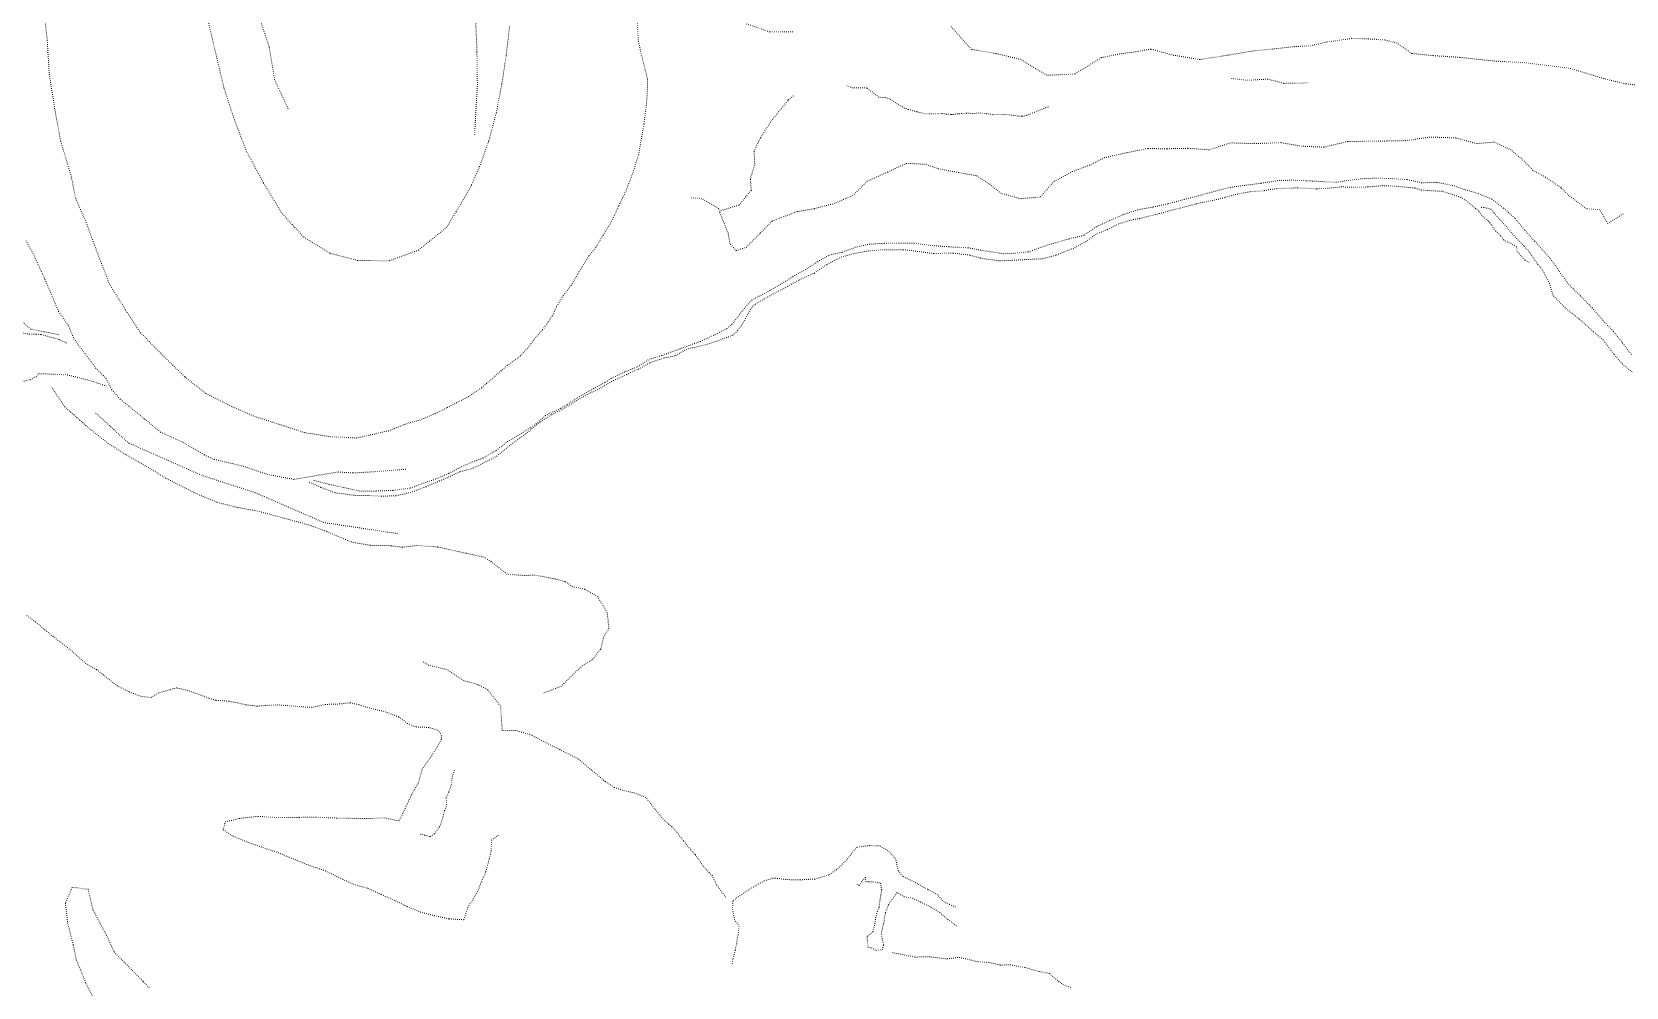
# Model space of a CAD drawing. Extents: x 682410 to 689460, y 7661803 to 7669124.
# Drawn here: x 685612.5 to 685889.7, y 7664615.1 to 7664781.3 of the extents above; entities that cross this region are included whole.
import ezdxf

# ---------------------------------------------------------------- set-up
doc = ezdxf.new("R2010")
doc.units = 0
doc.header["$MEASUREMENT"] = 0
doc.linetypes.add('DOT', pattern=[0.25, 0, -0.25])
doc.layers.add('02 TOE_Line', color=1, linetype='DOT', lineweight=20)

msp = doc.modelspace()

# ---------------------------------------------------------------- linework, layer by layer
at = {"layer": '02 TOE_Line'}
for points in [[(685657.04, 7664767.97, 4138.45), (685654.68, 7664772.99, 4138.69), (685653.74, 7664778.71, 4139.37), (685651.27, 7664786.1, 4139.41)], [(685614.59, 7664785.07, 4140.21), (685615.12, 7664779.91, 4139.98), (685615.49, 7664773.95, 4139.69), (685616.43, 7664767.94, 4139.65), (685617.47, 7664762.31, 4139.33), (685619.29, 7664756.27, 4139.16), (685620.05, 7664752.42, 4139.02), (685621.89, 7664748.21, 4138.76), (685623.79, 7664743.04, 4138.58), (685625.93, 7664737.5, 4138.25), (685628.81, 7664732.86, 4138.14), (685631.35, 7664729.01, 4138.17), (685634.93, 7664725.34, 4137.94), (685639.08, 7664721.3, 4137.75), (685642.74, 7664718.42, 4137.44), (685647.37, 7664716.1, 4137.22), (685651.22, 7664714.43, 4137.29), (685656.43, 7664712.75, 4136.9), (685659.9, 7664711.62, 4137.03), (685664.31, 7664710.91, 4137), (685668.93, 7664710.68, 4136.48), (685672.04, 7664711.37, 4136.53), (685674.76, 7664712, 4136.36), (685675.48, 7664712.34, 4136.24), (685677.33, 7664713.05, 4136.09), (685678.25, 7664713.37, 4135.97), (685679.92, 7664713.8, 4135.91), (685682.63, 7664714.91, 4135.89), (685684.7, 7664715.97, 4135.61), (685686.5, 7664716.91, 4135.57), (685688.58, 7664717.98, 4135.49), (685690.7, 7664719.45, 4135.35), (685692.98, 7664721.42, 4135.19), (685695.15, 7664723.29, 4135.05), (685697.43, 7664724.98, 4134.97), (685698.84, 7664726.51, 4134.72), (685699.81, 7664727.85, 4134.66), (685701.28, 7664729.48, 4134.5), (685703.03, 7664731.99, 4134.11), (685703.73, 7664733.58, 4133.82), (685704.9, 7664735.5, 4133.75), (685706.24, 7664737.23, 4133.53), (685707.61, 7664739.6, 4133.34), (685709.36, 7664742.38, 4132.97), (685710.53, 7664743.83, 4132.9), (685711.8, 7664745.95, 4132.67), (685713.29, 7664748.37, 4132.42), (685714.54, 7664751.11, 4132.06), (685715.76, 7664753.61, 4132.06), (685717.01, 7664756.86, 4131.4), (685717.98, 7664759.98, 4131.05), (685718.91, 7664765.34, 4130.48), (685719.36, 7664768.79, 4130.17), (685719.5, 7664770.86, 4129.86), (685719.53, 7664773.15, 4129.6), (685718.58, 7664776.88, 4129.15), (685717.91, 7664779.93, 4128.9), (685717.75, 7664783.73, 4128.5)], [(685695.53, 7664782.2, 4128.63), (685694.95, 7664777.2, 4129.24), (685694.18, 7664772.17, 4129.95), (685693.2, 7664767.15, 4130.64), (685691.89, 7664762.26, 4131.31), (685690.24, 7664757.71, 4131.93), (685688.91, 7664754.67, 4132.38), (685686.23, 7664750.05, 4133.01), (685684.65, 7664747.39, 4133.42), (685679.72, 7664743.39, 4133.99), (685674.63, 7664741.52, 4134.47), (685669.15, 7664741.57, 4135.16), (685664.28, 7664742.83, 4135.61), (685659.64, 7664745.72, 4136.29), (685655.89, 7664749.86, 4136.67), (685652.75, 7664755.06, 4137.19), (685649.81, 7664760.52, 4137.94), (685647.69, 7664766.03, 4138.31), (685645.87, 7664771.55, 4138.81), (685644.59, 7664776.97, 4138.96), (685643.21, 7664782.85, 4139.32)], [(685689.61, 7664783.97, 4130.49), (685689.87, 7664777.85, 4130.45), (685689.94, 7664772.26, 4130.77), (685689.67, 7664767.36, 4131.28), (685689.45, 7664763.27, 4131.66)], [(685744.79, 7664781.38, 4119.41), (685740.79, 7664781.34, 4119.49), (685736.77, 7664782.73, 4119.42)], [(685892.97, 7664771.97, 4118.5), (685889.64, 7664772.3, 4118.62), (685885.84, 7664773.22, 4118.77), (685880.08, 7664774.98, 4119.02), (685872.15, 7664775.97, 4118.86), (685866.61, 7664776.29, 4118.66), (685860.81, 7664776.91, 4118.64), (685856.05, 7664777.22, 4118.86), (685852.48, 7664777.58, 4118.88), (685849.91, 7664779.39, 4118.57), (685847.79, 7664779.94, 4118.88), (685844.91, 7664780.12, 4118.91), (685842.04, 7664780.21, 4118.86), (685837.62, 7664779.57, 4118.63), (685834.92, 7664778.94, 4118.99), (685831.81, 7664778.76, 4119.01), (685828.2, 7664778.36, 4119.04), (685824.87, 7664778.03, 4119.06), (685820.53, 7664777.29, 4119.09), (685815.56, 7664776.53, 4119.13), (685810.97, 7664777.28, 4119.35), (685807.07, 7664778.35, 4119.41), (685804.75, 7664777.91, 4119.39), (685802.02, 7664777.57, 4119.37), (685798.45, 7664776.86, 4119.34), (685793.82, 7664774.01, 4119.38), (685789, 7664773.8, 4119.1), (685787.05, 7664774.94, 4119.01), (685784.43, 7664776.57, 4118.88), (685780.18, 7664777.57, 4119.06), (685775.91, 7664778.28, 4119.35), (685772.17, 7664782.45, 4119.28)], [(685789.3, 7664768.32, 4121.5), (685789.21, 7664768.3, 4121.5), (685788.84, 7664768.16, 4121.48), (685786.54, 7664767.24, 4121.33), (685785.51, 7664766.83, 4121.27), (685785.19, 7664766.72, 4121.26), (685784.73, 7664766.68, 4121.33), (685784.57, 7664766.67, 4121.35), (685784.23, 7664766.66, 4121.42), (685782.46, 7664766.91, 4121.97), (685781.77, 7664767, 4122.19), (685779.62, 7664766.94, 4122.61), (685778.51, 7664767.11, 4122.97), (685777.22, 7664767.24, 4123.41), (685776.5, 7664767.16, 4123.55), (685774.97, 7664767.18, 4123.98), (685774.21, 7664767.13, 4124.16), (685773.58, 7664767.09, 4124.3), (685773.44, 7664767.07, 4124.33), (685772.74, 7664766.99, 4124.47), (685772.52, 7664766.98, 4124.52), (685772.33, 7664766.96, 4124.56), (685771.66, 7664767.05, 4124.64), (685771.51, 7664767.04, 4124.64), (685770.63, 7664767.14, 4124.74), (685769.99, 7664767.09, 4124.71), (685769.25, 7664767.08, 4124.73), (685768.19, 7664767.07, 4124.75), (685766.34, 7664767.44, 4125.06), (685764.89, 7664767.86, 4125.41), (685764.3, 7664768.1, 4125.52), (685763.83, 7664768.34, 4125.64), (685763.26, 7664768.63, 4125.8), (685761.61, 7664769.72, 4126.42), (685760.88, 7664769.9, 4126.47), (685759.79, 7664769.98, 4126.42), (685757.69, 7664771.58, 4125.78), (685755.28, 7664771.6, 4125.61), (685754.17, 7664771.98, 4125.76)], [(685821.03, 7664773.25, 4121.1), (685823.81, 7664772.93, 4120.73), (685827.39, 7664773.12, 4120.61), (685830.34, 7664772.39, 4121.27), (685834.56, 7664772.47, 4121.78)], [(685732.28, 7664750.23, 4131.21), (685735.51, 7664751.23, 4129.1), (685737.59, 7664753.83, 4127.99), (685737.43, 7664755.71, 4127.55), (685738.18, 7664758.33, 4126.88), (685738.06, 7664760.58, 4125.79), (685739.18, 7664762.92, 4125.69), (685741.01, 7664765.79, 4125.54), (685744.02, 7664769.49, 4126.36), (685745.07, 7664770.32, 4124.72)], [(685889.23, 7664749.68, 4118.32), (685886.56, 7664748, 4120.48), (685885.19, 7664750.4, 4120.93), (685882.81, 7664750.58, 4122.35), (685879.78, 7664752.89, 4125.91), (685878.39, 7664754.25, 4126.54), (685875.73, 7664756.05, 4126.6), (685873.53, 7664757.28, 4126.32), (685871.59, 7664759.23, 4126.14), (685869.72, 7664760.8, 4125.83), (685866.8, 7664762.16, 4125.79), (685863.73, 7664761.91, 4126.06), (685860.13, 7664762.9, 4126.14), (685855.6, 7664763.04, 4126.51), (685851.37, 7664762.42, 4127.05), (685848.1, 7664762.36, 4127.26), (685844.23, 7664762.31, 4127.15), (685841.34, 7664762.27, 4127.28), (685837.16, 7664761.29, 4127.99), (685833.36, 7664761.45, 4129.05), (685829.71, 7664762.08, 4128.53), (685825.1, 7664761.9, 4128.57), (685820.92, 7664762.03, 4128.16), (685817.22, 7664760.83, 4127.7), (685813.51, 7664761.09, 4127.58), (685809.85, 7664761.01, 4127.73), (685806.56, 7664761.04, 4127.57), (685802.83, 7664760.32, 4127.5), (685799.04, 7664759.47, 4127.23), (685796.43, 7664758.17, 4127.53), (685793.45, 7664757.03, 4127.54), (685790.29, 7664755.36, 4127.98), (685787.84, 7664752.61, 4128.81), (685784.39, 7664752.31, 4129.07), (685781.05, 7664753.25, 4128.92), (685778.95, 7664754.91, 4128.38), (685776.69, 7664756.36, 4127.57), (685773.67, 7664756.85, 4127.91), (685770.1, 7664757.52, 4128.58), (685767.81, 7664758.32, 4129.05), (685764.57, 7664758.47, 4129.01), (685761.31, 7664756.96, 4130.39), (685757.75, 7664755.36, 4131.2), (685755.27, 7664752.89, 4132.6), (685752.08, 7664751.51, 4132.6), (685748.5, 7664750.56, 4132.05), (685745.54, 7664750.07, 4131.22), (685741.18, 7664748.41, 4131.3), (685739.03, 7664746.22, 4131.83), (685736.76, 7664743.91, 4132.78), (685734.98, 7664743.28, 4133.21), (685733.85, 7664744.53, 4132.69), (685733.54, 7664746.31, 4132.13), (685732.09, 7664749.96, 4131.39), (685731.93, 7664750.59, 4131.46), (685728.95, 7664752.37, 4132.27), (685727.09, 7664752.46, 4132.21)], [(685661.52, 7664703.31, 4136.38), (685664.12, 7664702.62, 4136.3), (685666.73, 7664702.06, 4136.34), (685669.45, 7664701.45, 4136.24), (685672.33, 7664701.46, 4136.22), (685675.34, 7664701.57, 4136.2), (685678.28, 7664701.96, 4136.1), (685680.92, 7664702.96, 4136.08), (685682.26, 7664703.38, 4135.88), (685685, 7664704.54, 4136.07), (685687.46, 7664705.82, 4136.11), (685689.83, 7664706.82, 4136.03), (685690.95, 7664707.2, 4135.87), (685693.23, 7664708.52, 4135.93), (685695.2, 7664710.07, 4136), (685696.09, 7664710.55, 4135.73), (685699.22, 7664712.52, 4135.72), (685700.16, 7664713.15, 4135.77), (685701.75, 7664714.58, 4135.7), (685704.47, 7664715.85, 4135.3), (685705.61, 7664716.54, 4135.45), (685707.35, 7664717.66, 4135.39), (685710.14, 7664719.29, 4135.28), (685712.25, 7664720.4, 4135.13), (685713.28, 7664721.1, 4135.07), (685715.6, 7664722.19, 4135.02), (685717.81, 7664723.09, 4134.79), (685719.9, 7664724.42, 4134.82), (685722.15, 7664725.06, 4134.82), (685725.35, 7664726.27, 4134.77), (685728.73, 7664727.5, 4134.8), (685731.07, 7664728.57, 4134.79), (685733.33, 7664729.73, 4134.71), (685734.2, 7664730.44, 4134.52), (685736.13, 7664732.93, 4134.8), (685737.66, 7664734.69, 4134.92), (685740.82, 7664736.33, 4134.78), (685742.89, 7664737.54, 4134.67), (685744.79, 7664738.77, 4134.65), (685746.97, 7664739.94, 4134.63), (685749.1, 7664741.37, 4134.87), (685751.11, 7664742.5, 4134.74), (685753.4, 7664743.01, 4134.52), (685755.7, 7664743.86, 4134.37), (685758.14, 7664744.41, 4134.43), (685760.72, 7664744.56, 4134.18), (685763.25, 7664744.6, 4134.05), (685765.89, 7664744.57, 4133.76), (685769.38, 7664744.12, 4133.42), (685771.96, 7664743.95, 4133.39), (685775.33, 7664743.78, 4133.11), (685777.67, 7664743.33, 4132.92), (685781.46, 7664742.73, 4132.82), (685783.52, 7664742.85, 4132.6), (685785.8, 7664743.07, 4132.33), (685789.38, 7664744.33, 4132.3), (685792.91, 7664745.35, 4132.24), (685795.51, 7664745.98, 4132.1), (685797.68, 7664747.49, 4131.97), (685799.93, 7664748.52, 4131.85), (685802.35, 7664749.58, 4131.74), (685804.95, 7664750.41, 4131.62), (685807.51, 7664750.88, 4131.42), (685810.13, 7664751.44, 4131.24), (685812.89, 7664752.19, 4131.05), (685815.6, 7664752.9, 4130.79), (685818.23, 7664753.62, 4130.54), (685820.88, 7664754.29, 4130.32), (685823.59, 7664754.66, 4130.18), (685826.26, 7664755, 4130.1), (685829.04, 7664755.45, 4130.02), (685831.51, 7664755.54, 4129.92), (685834.02, 7664755.45, 4129.74), (685835.21, 7664755.39, 4129.46), (685839.29, 7664755.16, 4129.15), (685840.74, 7664755.41, 4129.02), (685843.54, 7664755.77, 4129.05), (685846.3, 7664755.91, 4128.92), (685849.08, 7664755.81, 4128.64), (685851.68, 7664755.65, 4128.42), (685854.16, 7664755.09, 4128.2), (685856.82, 7664755.16, 4128.11), (685859.5, 7664754.64, 4127.94), (685861.75, 7664753.89, 4127.62), (685864.02, 7664753.21, 4127.53), (685866.4, 7664752.24, 4127.31), (685868.46, 7664750.66, 4126.86), (685870.44, 7664748.87, 4126.45), (685872.11, 7664746.83, 4125.94), (685873.84, 7664744.92, 4125.52), (685876.57, 7664741.89, 4125.23), (685878.15, 7664739.66, 4124.83), (685879.74, 7664737.4, 4124.57), (685881.81, 7664735.39, 4124.41), (685883.81, 7664733.34, 4124.12), (685885.75, 7664731.11, 4123.96), (685887.54, 7664729.2, 4123.78), (685889.12, 7664727.23, 4123.51), (685890.76, 7664725.06, 4123.27)], [(685872.9, 7664741.26, 4126.32), (685872.11, 7664741.63, 4126.3), (685870.79, 7664743.17, 4126.9), (685870.68, 7664743.98, 4126.78), (685868.42, 7664745.15, 4127.35), (685867.89, 7664745.89, 4127.48), (685867, 7664746.69, 4127.55), (685866.3, 7664747.82, 4127.55), (685865.72, 7664748.49, 4127.45), (685864.65, 7664749.4, 4127.64), (685864.12, 7664750.13, 4127.44), (685861.96, 7664751.97, 4127.49), (685860.95, 7664752.58, 4127.43), (685857.73, 7664753.61, 4127.97), (685854.11, 7664753.82, 4128.07), (685852.92, 7664754.19, 4128.03), (685849.53, 7664754.5, 4128.51), (685847.35, 7664754.59, 4128.8), (685844.79, 7664754.36, 4129.01), (685842.37, 7664754.31, 4129.07), (685840.22, 7664754.37, 4129.24), (685837.82, 7664754.14, 4129.54), (685835.86, 7664754.04, 4129.52), (685832.56, 7664754.2, 4129.87), (685828.96, 7664754.07, 4130.16), (685826.64, 7664753.71, 4130.15), (685824.35, 7664753.54, 4130.19), (685822.18, 7664753.16, 4130.35), (685819.92, 7664752.52, 4130.4), (685818.89, 7664752.25, 4130.24), (685814.96, 7664751.42, 4130.95), (685812.02, 7664750.64, 4130.99), (685810.66, 7664750.32, 4131.28), (685808.34, 7664749.67, 4131.25), (685805.13, 7664748.89, 4131.52), (685803.8, 7664748.64, 4131.56), (685801.49, 7664747.95, 4131.79), (685799.5, 7664746.95, 4131.92), (685797.55, 7664746.16, 4132.05), (685795.77, 7664744.84, 4132.26), (685793.67, 7664743.71, 4132.24), (685790.56, 7664742.49, 4132.32), (685788.24, 7664741.87, 4132.38), (685785.14, 7664741.72, 4132.35), (685783.01, 7664741.61, 4132.62), (685780.68, 7664741.5, 4132.74), (685777.41, 7664741.99, 4133.07), (685775.57, 7664742.51, 4133.17), (685772.67, 7664742.87, 4133.42), (685769.33, 7664742.78, 4133.28), (685765.13, 7664743.33, 4133.78), (685763.88, 7664743.45, 4133.7), (685760.43, 7664743.43, 4134.06), (685758.06, 7664743.24, 4134.41), (685755.67, 7664742.83, 4134.45), (685753.32, 7664742.19, 4134.5), (685750.67, 7664740.84, 4134.52), (685748.54, 7664739.37, 4134.7), (685745.83, 7664738.16, 4134.58), (685743.92, 7664737.08, 4134.61), (685741.71, 7664735.93, 4134.79), (685739.84, 7664734.91, 4134.84), (685738.08, 7664733.83, 4134.77), (685737.42, 7664733.08, 4134.54), (685736.45, 7664731.16, 4134.7), (685735.2, 7664729.36, 4134.62), (685734.32, 7664728.55, 4134.65), (685731.98, 7664727.69, 4134.78), (685729.74, 7664726.93, 4134.68), (685726.35, 7664726.13, 4134.82), (685724.32, 7664724.98, 4134.9), (685722.38, 7664724.59, 4134.78), (685719.89, 7664723.76, 4134.91), (685717.9, 7664722.65, 4134.98), (685715.91, 7664721.73, 4135.02), (685713.62, 7664720.67, 4135.18), (685710.88, 7664719.12, 4134.96), (685709.68, 7664718.58, 4135.48), (685707.82, 7664717.56, 4135.35), (685704.86, 7664715.73, 4135.42), (685702.79, 7664714.71, 4135.51), (685700.84, 7664713.45, 4135.64), (685698.29, 7664711.36, 4135.73), (685697.25, 7664710.62, 4135.79), (685695.27, 7664709.15, 4135.96), (685693.35, 7664707.54, 4135.92), (685691.18, 7664706.41, 4135.86), (685689.04, 7664705.36, 4136.08), (685686.9, 7664704.8, 4136.04), (685684.72, 7664703.78, 4135.94), (685683.37, 7664703.21, 4136.07), (685681.01, 7664702.21, 4135.99), (685678.38, 7664701.22, 4136.1), (685675.75, 7664700.61, 4136.16), (685673.23, 7664700.57, 4136.35), (685670.83, 7664700.68, 4136.23), (685668.49, 7664700.71, 4136.19), (685665.12, 7664701.18, 4136.29), (685662.71, 7664702.1, 4136.37), (685660.65, 7664703.01, 4136.28)], [(685890.77, 7664722.17, 4122.92), (685889.1, 7664723.55, 4123.26), (685887.58, 7664725.29, 4123.35), (685885.76, 7664727.75, 4123.58), (685884.04, 7664729.19, 4123.97), (685881.53, 7664731.43, 4124.01), (685879.15, 7664733.32, 4124.2), (685877.03, 7664735.47, 4124.52), (685876.42, 7664737.56, 4124.7), (685875.15, 7664740.02, 4124.99), (685874.34, 7664740.95, 4125.18), (685872.78, 7664743.2, 4125.33), (685871.96, 7664744.09, 4125.75), (685870.27, 7664745.87, 4126.1), (685868.92, 7664747.41, 4126.63), (685867.78, 7664748.68, 4126.91), (685866.72, 7664749.91, 4127.21), (685866.23, 7664750.47, 4127.24), (685864.98, 7664750.82, 4127.57), (685864.46, 7664750.75, 4127.5)], [(685611.44, 7664744.99, 4138.06), (685612.79, 7664742.55, 4137.6), (685614.73, 7664738.28, 4137.43), (685617.11, 7664732.69, 4137.48), (685618.86, 7664730.18, 4138.21), (685619.75, 7664727.95, 4138.39), (685623.59, 7664722.84, 4138.29), (685625.35, 7664721.05, 4138.03), (685626.36, 7664719.08, 4137.66), (685627.88, 7664717.36, 4137.24), (685629.41, 7664716.14, 4137.17), (685632.07, 7664713.99, 4137.01), (685634.81, 7664711.71, 4137.34), (685638.73, 7664709.93, 4137.75), (685642.48, 7664707.72, 4136.86), (685644.17, 7664706.96, 4136.82), (685649.2, 7664705.78, 4136.92), (685653.42, 7664704.34, 4136.64), (685658.04, 7664703.48, 4136.47), (685665.74, 7664704.77, 4137.66), (685668.29, 7664704.6, 4137.68), (685672.49, 7664704.84, 4137.71), (685677.52, 7664705.25, 4137.57)], [(685617.06, 7664728.7, 4138.27), (685614.59, 7664729.15, 4138.07), (685612.25, 7664729.64, 4138.46), (685610.9, 7664730.78, 4138.22), (685610.21, 7664730.44, 4138.42), (685609.85, 7664728.95, 4138.35), (685610.56, 7664728.99, 4138.39), (685612.03, 7664728.76, 4138.43), (685613.22, 7664728.74, 4138.21), (685614.07, 7664728.68, 4138.3), (685617.18, 7664727.83, 4138.03), (685618.5, 7664727.21, 4138.11)], [(685578.43, 7664709.7, 4153.63), (685582.81, 7664710.13, 4153.66), (685587.15, 7664711.44, 4153.21), (685590.22, 7664712.48, 4152.45), (685592.84, 7664713.92, 4150.5), (685596.11, 7664714.93, 4148.57), (685598.08, 7664716.15, 4147.08), (685600.37, 7664716.94, 4146.11), (685603, 7664718.43, 4143.22), (685605.99, 7664718.81, 4141.67), (685608.67, 7664720.02, 4139.98), (685612.19, 7664720.82, 4138.4), (685613.19, 7664721.33, 4138.04), (685613.68, 7664721.88, 4137.91), (685618.63, 7664721.67, 4137.78), (685622.72, 7664720.63, 4137.7), (685625.39, 7664719.73, 4137.57)], [(685701.52, 7664666.34, 4153.91), (685704.44, 7664667.45, 4154.13), (685706.22, 7664669.18, 4154.25), (685707.92, 7664670.83, 4153.7), (685709.99, 7664672.18, 4152.84), (685711.4, 7664673.97, 4152), (685711.89, 7664676, 4150.9), (685712.82, 7664677.55, 4149.86), (685712.53, 7664680.31, 4148.71), (685710.87, 7664683.02, 4147.74), (685708.63, 7664684.36, 4146.85), (685706.48, 7664684.83, 4146.38), (685705.21, 7664685.7, 4146.23), (685703.45, 7664686.16, 4145.59), (685699.99, 7664686.84, 4144.96), (685698.23, 7664686.75, 4144.86), (685695.13, 7664686.99, 4144.27), (685692.32, 7664689.18, 4143.41), (685691.12, 7664689.96, 4142.7), (685687.97, 7664690.63, 4142.28), (685682.98, 7664691.73, 4141.08), (685679.47, 7664691.98, 4140.9), (685676.84, 7664691.68, 4140.87), (685674.95, 7664691.94, 4140.59), (685671.27, 7664692.01, 4140.68), (685668.02, 7664692.6, 4140.33), (685663.73, 7664694.41, 4139.69), (685660.9, 7664695.47, 4139.27), (685656.17, 7664696.77, 4138.91), (685651.84, 7664697.94, 4138.2), (685648.16, 7664698.61, 4138.4), (685644.56, 7664699.53, 4138.27), (685640.65, 7664701.18, 4137.71), (685635.78, 7664703.7, 4138.01), (685631.07, 7664706.51, 4138.24), (685628.73, 7664707.82, 4138.14), (685625.73, 7664709.74, 4138.26), (685622.41, 7664712.36, 4138.45), (685618.17, 7664716.11, 4139.3), (685615.92, 7664719.51, 4138.57)], [(685676.05, 7664694.05, 4139.52), (685663.24, 7664695.98, 4138.5), (685651.29, 7664701.17, 4136.95), (685641.97, 7664704.2, 4136.75), (685629.34, 7664709.78, 4136.93), (685623.42, 7664715.12, 4137.4)], [(685693.61, 7664641.58, 4164.45), (685692.4, 7664640.73, 4164.26), (685692.34, 7664638.88, 4164.05), (685692.2, 7664638.23, 4164.03), (685691.97, 7664637.33, 4163.94), (685691.41, 7664635.19, 4163.74), (685690.62, 7664633.42, 4163.72), (685689.98, 7664631.78, 4163.62), (685688.28, 7664628.99, 4163.4), (685687.6, 7664626.86, 4163.45), (685684.95, 7664627.02, 4163.3), (685682.51, 7664627.57, 4163.05), (685680.09, 7664628.17, 4162.94), (685677.69, 7664629.16, 4162.81), (685675.57, 7664630.23, 4162.53), (685673.22, 7664631.26, 4162.38), (685670.79, 7664632.36, 4162.22), (685668.49, 7664632.99, 4161.93), (685666.49, 7664633.9, 4161.74), (685663.54, 7664635.36, 4161.49), (685660.26, 7664636.48, 4161.13), (685655.07, 7664638.63, 4160.64), (685652.41, 7664639.49, 4160.34), (685650.13, 7664640.3, 4160.17), (685647.3, 7664641.46, 4159.96), (685645.73, 7664642.56, 4159.78), (685646.09, 7664643.89, 4159.79), (685648.59, 7664644.49, 4159.74), (685651.84, 7664644.86, 4159.65), (685654.98, 7664644.64, 4159.68), (685658.99, 7664644.68, 4159.66), (685661.88, 7664644.69, 4159.6), (685665.65, 7664644.55, 4159.52), (685670.68, 7664644.45, 4159.41), (685673.82, 7664644.58, 4159.32), (685676.32, 7664644.05, 4159.44), (685677.06, 7664645.53, 4159.35), (685678.49, 7664648.6, 4159.34), (685679.67, 7664650.65, 4159.49), (685680.34, 7664653.04, 4159.47), (685682.04, 7664655.46, 4159.61), (685683.72, 7664658.25, 4158.92), (685683.68, 7664658.92, 4158.93), (685683.13, 7664659.85, 4158.99), (685681.48, 7664660.31, 4159.13), (685679.14, 7664660.42, 4159.19), (685677.77, 7664661.03, 4159.23), (685676.26, 7664662.15, 4159.42), (685673.98, 7664663.03, 4159.2), (685671.21, 7664663.69, 4159.2), (685669.3, 7664664.27, 4159.28), (685667.81, 7664664.62, 4159.18), (685666.02, 7664664.41, 4159.12), (685663.48, 7664664.32, 4159.01), (685661.16, 7664663.82, 4159.46), (685659.08, 7664663.93, 4159.42), (685656.97, 7664664.11, 4159.33), (685655.2, 7664664.25, 4159.33), (685653.54, 7664664.16, 4159.42), (685651.65, 7664664.04, 4159.23), (685649.72, 7664664.24, 4159.35), (685648.31, 7664664.58, 4159.39), (685646.72, 7664664.89, 4159.45), (685644.43, 7664665.05, 4159.49), (685643.2, 7664665.41, 4159.2), (685641.24, 7664666.19, 4159.07), (685639.49, 7664666.78, 4158.83), (685637.6, 7664667.21, 4158.49), (685636.48, 7664666.89, 4158.47), (685634.49, 7664666.32, 4158.18), (685633.22, 7664665.56, 4158), (685631.47, 7664665.7, 4157.63), (685629.38, 7664666.52, 4157.33), (685627.37, 7664667.53, 4157.07), (685625.72, 7664668.79, 4156.86), (685623.67, 7664670.42, 4156.63), (685621.86, 7664671.46, 4156.35), (685619.52, 7664673.53, 4156.22), (685615.02, 7664677.04, 4155.52), (685613.08, 7664678.72, 4155.28), (685611.41, 7664679.89, 4155.1)], [(685733.11, 7664630.82, 4157.63), (685731.58, 7664632.9, 4157.79), (685730.78, 7664634.55, 4158.07), (685729.32, 7664636.04, 4157.68), (685727.86, 7664638.18, 4157.71), (685726.99, 7664639.1, 4157.72), (685725.8, 7664640.59, 4157.82), (685724.07, 7664642.77, 4157.83), (685722.25, 7664644.35, 4157.79), (685720.74, 7664646.22, 4157.57), (685719.23, 7664648.15, 4157.92), (685717.27, 7664648.93, 4157.18), (685715.53, 7664649.29, 4157.02), (685713.73, 7664649.9, 4156.76), (685712.19, 7664650.89, 4156.31), (685707.45, 7664654.87, 4155.26), (685704.29, 7664656.47, 4154.12), (685702.69, 7664657.25, 4154.34), (685699.36, 7664659, 4153.66), (685696.67, 7664659.78, 4153.77), (685694.27, 7664659.81, 4154.55), (685693.97, 7664664.04, 4153.93), (685691.68, 7664666.94, 4154.23), (685689.9, 7664667.82, 4154.54), (685687.53, 7664668.49, 4154.83), (685684.56, 7664670.43, 4155.23), (685681.49, 7664671.13, 4155.32), (685680.46, 7664671.78, 4155.36)], [(685680.04, 7664641.78, 4160.23), (685680.93, 7664641.52, 4160.56), (685681.78, 7664641.34, 4160.9), (685682.47, 7664641.81, 4161.14), (685683.35, 7664643.01, 4161.31), (685683.95, 7664644.71, 4161.28), (685684.21, 7664645.82, 4161.26), (685684.64, 7664646.9, 4161.23), (685684.51, 7664648, 4161.55), (685684.98, 7664649.1, 4161.3), (685685.45, 7664650.38, 4160.97), (685685.56, 7664651.78, 4160.96), (685686, 7664652.97, 4160.62)], [(685773.08, 7664629.09, 4164.34), (685771.16, 7664629.91, 4164.15), (685769.98, 7664631.22, 4164.2), (685768.26, 7664632.16, 4164.21), (685766.51, 7664633.12, 4164.1), (685765.36, 7664633.72, 4163.97), (685763.86, 7664634.45, 4163.94), (685763.12, 7664635.41, 4163.96), (685762.71, 7664637.42, 4164.14), (685761.58, 7664638.71, 4164.06), (685760.03, 7664639.69, 4163.92), (685758.15, 7664639.79, 4163.54), (685755.91, 7664639.46, 4163.03), (685754.2, 7664637.31, 4162.5), (685752.43, 7664635.57, 4162.07), (685751.07, 7664634.66, 4161.96), (685748.64, 7664633.95, 4161.29), (685746.07, 7664633.8, 4160.52), (685743.58, 7664633.85, 4159.91), (685741.58, 7664634.14, 4159.62), (685739.81, 7664633.62, 4159.08), (685737.11, 7664632.09, 4158.28), (685735.09, 7664630.72, 4157.84), (685734.37, 7664630.07, 4157.8), (685734.33, 7664628.67, 4157.92), (685734.66, 7664626.89, 4158.52), (685735.46, 7664625.77, 4159.15), (685735.28, 7664624.11, 4159.79), (685734.78, 7664621.56, 4161.62), (685734.39, 7664619.97, 4162.44), (685734.25, 7664619, 4163.09)], [(685755.96, 7664633.08, 4164.12), (685756.35, 7664632.79, 4164.05), (685756.88, 7664633.59, 4164.18), (685757.45, 7664634.25, 4164.23), (685757.5, 7664633.53, 4164.25), (685758.04, 7664633.44, 4164.24), (685758.76, 7664633.45, 4164.27), (685759.53, 7664633.33, 4164.28), (685760.11, 7664633.21, 4164.18), (685760.22, 7664631.96, 4164.36), (685760.13, 7664631.18, 4164.42), (685759.96, 7664630.19, 4164.39), (685759.79, 7664629, 4164.35), (685759.32, 7664627.66, 4164.3), (685759.09, 7664626.27, 4164.24), (685758.75, 7664624.75, 4164.28), (685757.71, 7664623.92, 4164.23), (685757.87, 7664622.11, 4164.44), (685758.47, 7664621.96, 4164.49), (685759.34, 7664621.49, 4164.29), (685760.36, 7664621.65, 4164.36), (685760.6, 7664622.48, 4164.31), (685760.35, 7664623.58, 4164.21), (685760.18, 7664624.5, 4164.21), (685760.38, 7664625.37, 4164.24), (685760.61, 7664626.29, 4164.2), (685760.9, 7664628.08, 4164.15), (685761.45, 7664629.48, 4164.22), (685762.23, 7664630.63, 4164.21), (685762.9, 7664631.57, 4164.39), (685764.16, 7664630.87, 4164.29), (685765.64, 7664630.6, 4164.37), (685767.03, 7664629.94, 4164.22), (685768.83, 7664629.06, 4164.13), (685770.36, 7664628.11, 4164.05), (685771.77, 7664626.93, 4164.1), (685773.32, 7664625.76, 4163.98)], [(685632.86, 7664615, 4160.07), (685631.77, 7664616.16, 4159.99), (685630.29, 7664617.7, 4159.87), (685629.03, 7664618.94, 4159.75), (685626.76, 7664621.26, 4159.66), (685625.43, 7664624.16, 4159.4), (685624.3, 7664626.28, 4159.15), (685623.05, 7664628.68, 4159.08), (685622.26, 7664632.16, 4158.65), (685619.49, 7664632.53, 4158.63), (685618.28, 7664629.74, 4158.81), (685618.68, 7664626.34, 4158.58), (685619.66, 7664622.46, 4158.51), (685620.19, 7664619.85, 4158.37), (685620.99, 7664617.95, 4158.41), (685621.83, 7664615.86, 4158.36), (685623.6, 7664612.38, 4158.42)], [(685762.15, 7664621.14, 4164.01), (685766.02, 7664620.37, 4163.39), (685768.58, 7664620.42, 4163.18), (685771.65, 7664620.05, 4163.06), (685773.75, 7664620.32, 4163.19), (685777.02, 7664619.55, 4162.7), (685779.04, 7664619.41, 4162.51), (685780.94, 7664618.98, 4162.44), (685782.61, 7664619.01, 4162.29), (685785.2, 7664618.54, 4162.03), (685787.59, 7664617.87, 4161.95), (685789.43, 7664617.51, 4161.77), (685791.46, 7664615.79, 4161.39), (685793.17, 7664615.03, 4161.23)]]:
    msp.add_polyline3d(points, dxfattribs=at)

doc.saveas('drawing.dxf')
